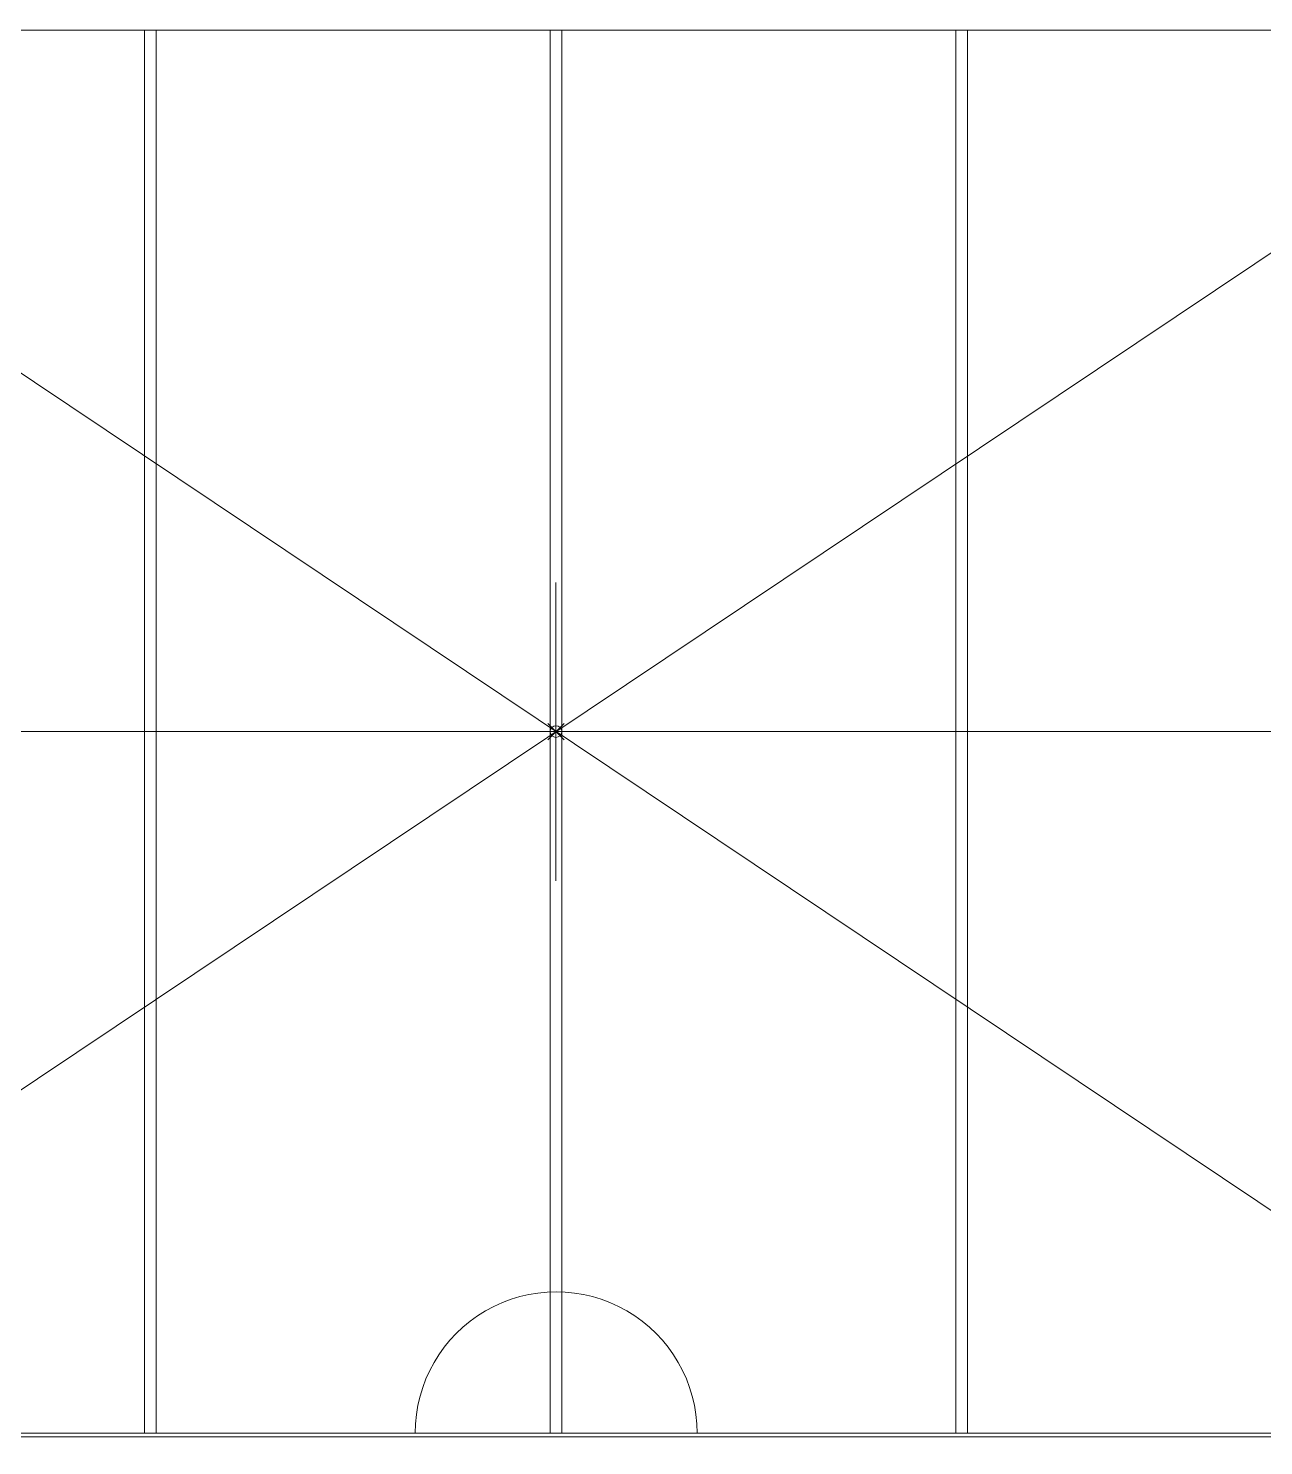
# Model space of a CAD drawing. Header units: millimetres. Extents: x -106764 to 80178, y -104573 to 57950.
# Drawn here: x -11311 to 15171, y -15315 to 15084 of the extents above; entities that cross this region are included whole.
import ezdxf

# ---------------------------------------------------------------- set-up
doc = ezdxf.new("R2010")
doc.units = ezdxf.units.MM
doc.header["$LTSCALE"] = 100
doc.layers.get('DEFPOINTS').update_dxf_attribs({"lineweight": 9})
for name, color, linetype, lineweight in [('A----004E-N', 4, 'Continuous', 13), ('A-27C---EJN', 1, 'Continuous', 9), ('A003', 4, 'Continuous', 9)]:
    doc.layers.add(name, color=color, linetype=linetype, lineweight=lineweight)

msp = doc.modelspace()

# ---------------------------------------------------------------- linework, layer by layer
at = {"layer": 'A----004E-N'}
for p, q in [((-8823.5, 15046.5), (-8823.5, -15046.5)), ((-8573.5, 15046.5), (-8573.5, -15046.5)), ((-125, -15046.5), (-125, 15046.5)), ((125, -15046.5), (125, 15046.5)), ((8573.5, 15046.5), (8573.5, -15046.5)), ((8823.5, 15046.5), (8823.5, -15046.5))]:
    msp.add_line(p, q, dxfattribs=at)
msp.add_circle((0, 0), 125, dxfattribs=at)
msp.add_arc((4.1, -15038), 3020.3, 359.83946, 180.16033, dxfattribs=at)
at = {"layer": 'A-27C---EJN'}
for p, q in [((21516, 15046.5), (-21516, 15046.5)), ((-21516, -15046.5), (21516, -15046.5)), ((21516, -15126.5), (-21516, -15126.5))]:
    msp.add_line(p, q, dxfattribs=at)
at = {"layer": 'A003'}
for p, q in [((-44082.9, 29537.8), (44082.9, -29537.8)), ((44082.9, 29537.8), (-44082.9, -29537.8)), ((0, 3200), (0, -3200)), ((63804, 0), (-63804, 0)), ((-51843.8, 0), (51843.8, 0)), ((-50166.7, 0), (53494.5, 0)), ((53467.6, 0), (-50023.2, 0)), ((-46966.7, 0), (46966.7, 0)), ((-46166.7, 0), (46166.7, 0)), ((36566.7, 0), (-37366.7, 0)), ((-36545.5, 0), (41530.5, 0)), ((-30016, 0), (30016, 0)), ((28566.7, 0), (-28566.7, 0)), ((-15046.5, 0), (15046.5, 0)), ((-3200, 0), (3200, 0))]:
    msp.add_line(p, q, dxfattribs=at)
at = {"layer": 'DEFPOINTS'}
for p, q in [((-176.8, 176.8), (176.8, -176.8)), ((-176.8, -176.8), (176.8, 176.8))]:
    msp.add_line(p, q, dxfattribs=at)

doc.saveas('drawing.dxf')
